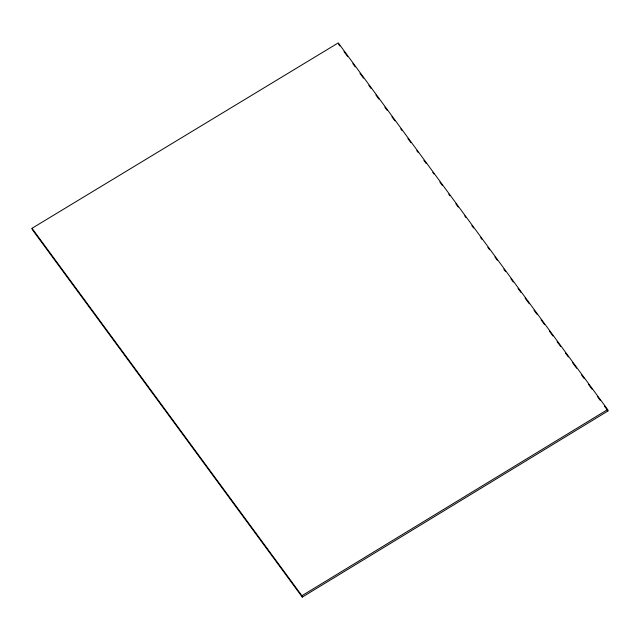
<?xml version="1.0" encoding="UTF-8"?>
<svg xmlns="http://www.w3.org/2000/svg" width="640" height="640" viewBox="0 0 640 640"><rect width="100%" height="100%" fill="white"/><g stroke="black" fill="none" stroke-linecap="round" stroke-linejoin="round"><path stroke-width="0.96" d="M302.272 597.104L301.912 595.712L607.64 409.552L338.28 42.896L32 228.304L32.36 229.696L302.272 597.104L608 410.944L607.64 409.552M338.64 44.288L339.824 45.904M343.968 51.544L347.52 56.376M352.848 63.632L355.216 66.856M359.952 73.296L363.504 78.136M368.832 85.384L371.2 88.608M375.936 95.056L378.896 99.088M384.816 107.144L387.184 110.368M391.92 116.816L394.88 120.84M400.8 128.904L401.984 130.512M407.904 138.568L410.864 142.6M416.784 150.656L417.968 152.272M423.888 160.328L426.256 163.552M432.768 172.416L433.952 174.024M439.872 182.088L442.24 185.312M448.752 194.176L449.936 195.784M455.856 203.84L458.224 207.064M464.736 215.928L465.92 217.544M471.84 225.6L473.616 228.016M480.72 237.688L481.904 239.304M487.824 247.36L489.6 249.776M494.928 257.032L497.296 260.256M503.808 269.12L505.584 271.536M510.912 278.784L513.28 282.008M518.016 288.456L520.976 292.488M525.12 298.128L529.264 303.768M534 310.216L536.96 314.24M541.104 319.88L544.656 324.72M549.392 331.168L552.944 336M557.088 341.64L560.64 346.48M565.376 352.92L568.336 356.952M572.48 362.592L576.624 368.232M581.36 374.68L584.32 378.712M588.464 384.352L592.016 389.184M597.344 396.44L600.304 400.464M604.448 406.112L608 410.944M32 228.304L301.912 595.712"/></g></svg>
